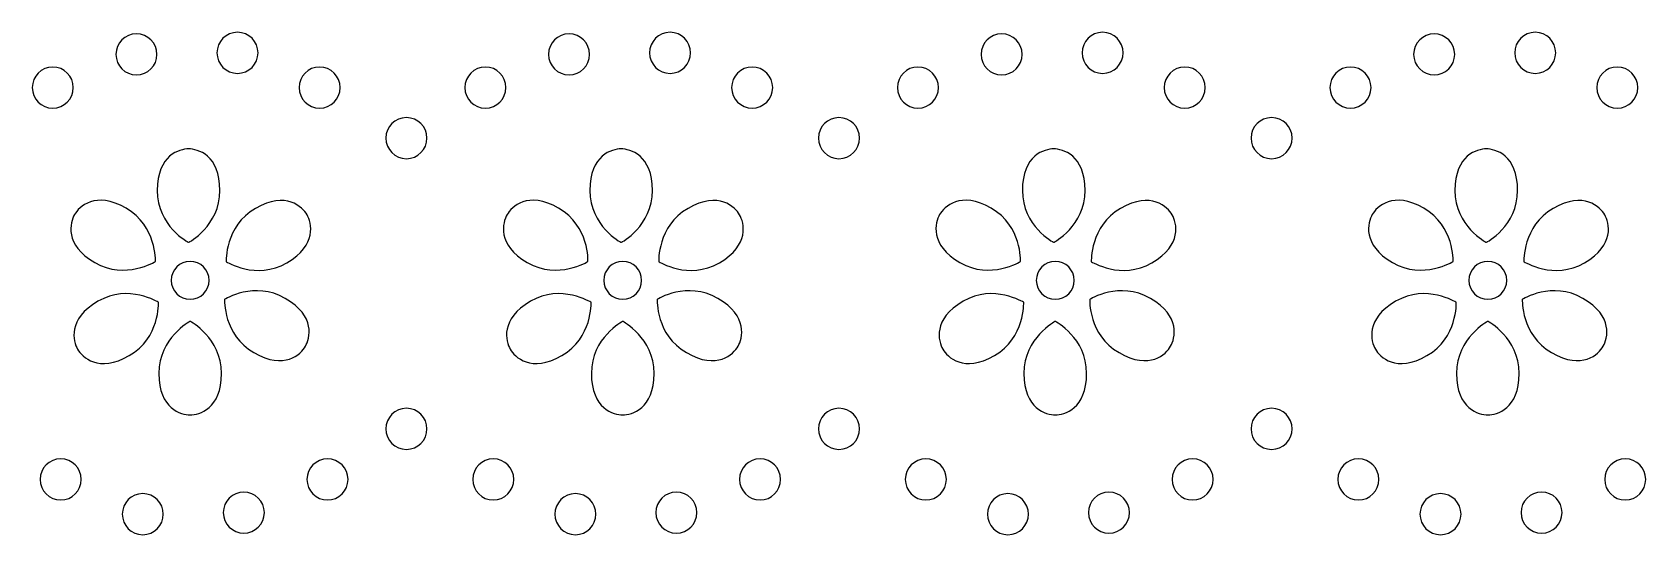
# Model space of a CAD drawing. Header units: centimetres. Extents: x -11.4 to 11.4, y -3 to 3.
# Drawn here: x -2.369 to 2.368, y -2.947 to -1.472 of the extents above; entities that cross this region are included whole.
import ezdxf

# ---------------------------------------------------------------- set-up
doc = ezdxf.new("R2010")
doc.units = ezdxf.units.CM
doc.header["$MEASUREMENT"] = 0
doc.layers.add('Layer 1', color=7, linetype='Continuous')

msp = doc.modelspace()

# ---------------------------------------------------------------- linework, layer by layer
at = {"layer": 'Layer 1'}
for points in [[(-2.06354, -1.47653), (-2.03026, -1.47653), (-2.00329, -1.50352), (-2.00329, -1.53683), (-2.00329, -1.53683), (-2.00329, -1.57009), (-2.03028, -1.5971), (-2.06354, -1.5971), (-2.06354, -1.5971), (-2.0968, -1.5971), (-2.12381, -1.57009), (-2.12381, -1.53683), (-2.12381, -1.53683), (-2.12381, -1.50352), (-2.09682, -1.47653), (-2.06354, -1.47653)], [(-1.82713, -1.5322), (-1.82713, -1.49889), (-1.80014, -1.4719), (-1.76688, -1.4719), (-1.76688, -1.4719), (-1.73362, -1.4719), (-1.70663, -1.49889), (-1.70663, -1.5322), (-1.70663, -1.5322), (-1.70663, -1.56548), (-1.73362, -1.59247), (-1.76688, -1.59247), (-1.76688, -1.59247), (-1.80017, -1.59247), (-1.82713, -1.56549), (-1.82713, -1.5322)], [(-0.79354, -1.47653), (-0.76028, -1.47653), (-0.73332, -1.50352), (-0.73332, -1.53683), (-0.73332, -1.53683), (-0.73332, -1.57009), (-0.76028, -1.5971), (-0.79354, -1.5971), (-0.79354, -1.5971), (-0.82682, -1.5971), (-0.85381, -1.57009), (-0.85381, -1.53683), (-0.85381, -1.53683), (-0.85378, -1.50352), (-0.8268, -1.47653), (-0.79354, -1.47653)], [(-0.55716, -1.5322), (-0.55716, -1.49889), (-0.53017, -1.4719), (-0.49689, -1.4719), (-0.49689, -1.4719), (-0.46361, -1.4719), (-0.43664, -1.49889), (-0.43664, -1.5322), (-0.43664, -1.5322), (-0.43664, -1.56548), (-0.46363, -1.59247), (-0.49689, -1.59247), (-0.49689, -1.59247), (-0.53017, -1.59247), (-0.55716, -1.56549), (-0.55716, -1.5322)], [(0.47646, -1.47653), (0.50977, -1.47653), (0.53671, -1.50352), (0.53671, -1.53683), (0.53671, -1.53683), (0.53671, -1.57009), (0.50975, -1.5971), (0.47646, -1.5971), (0.47646, -1.5971), (0.44318, -1.5971), (0.41621, -1.57009), (0.41621, -1.53683), (0.41621, -1.53683), (0.41622, -1.50352), (0.44318, -1.47653), (0.47646, -1.47653)], [(0.71287, -1.5322), (0.71287, -1.49889), (0.73986, -1.4719), (0.77312, -1.4719), (0.77312, -1.4719), (0.80638, -1.4719), (0.83334, -1.49889), (0.83334, -1.5322), (0.83334, -1.5322), (0.83334, -1.56548), (0.80638, -1.59247), (0.77312, -1.59247), (0.77312, -1.59247), (0.73986, -1.59247), (0.71287, -1.56549), (0.71287, -1.5322)], [(1.74646, -1.47653), (1.77977, -1.47653), (1.80671, -1.50352), (1.80671, -1.53683), (1.80671, -1.53683), (1.80671, -1.57009), (1.77975, -1.5971), (1.74646, -1.5971), (1.74646, -1.5971), (1.7132, -1.5971), (1.68621, -1.57009), (1.68621, -1.53683), (1.68621, -1.53683), (1.68622, -1.50352), (1.7132, -1.47653), (1.74646, -1.47653)], [(1.98287, -1.5322), (1.98287, -1.49889), (2.00988, -1.4719), (2.04312, -1.4719), (2.04312, -1.4719), (2.07636, -1.4719), (2.10337, -1.49889), (2.10337, -1.5322), (2.10337, -1.5322), (2.10337, -1.56548), (2.07636, -1.59247), (2.04312, -1.59247), (2.04312, -1.59247), (2.00988, -1.59247), (1.98287, -1.56549), (1.98287, -1.5322)], [(-2.36945, -1.6342), (-2.36945, -1.60094), (-2.34249, -1.57393), (-2.3092, -1.57393), (-2.3092, -1.57393), (-2.27594, -1.57393), (-2.24895, -1.60094), (-2.24895, -1.6342), (-2.24895, -1.6342), (-2.24895, -1.66751), (-2.27594, -1.6945), (-2.3092, -1.6945), (-2.3092, -1.6945), (-2.34249, -1.6945), (-2.36945, -1.66751), (-2.36945, -1.6342)], [(-1.52588, -1.57393), (-1.4926, -1.57393), (-1.46561, -1.60094), (-1.46561, -1.6342), (-1.46561, -1.6342), (-1.46561, -1.66751), (-1.4926, -1.6945), (-1.52588, -1.6945), (-1.52588, -1.6945), (-1.55914, -1.6945), (-1.5861, -1.66751), (-1.5861, -1.6342), (-1.5861, -1.6342), (-1.58612, -1.60094), (-1.55914, -1.57393), (-1.52588, -1.57393)], [(-1.09945, -1.6342), (-1.09945, -1.60094), (-1.07246, -1.57393), (-1.0392, -1.57393), (-1.0392, -1.57393), (-1.00592, -1.57393), (-0.97893, -1.60094), (-0.97893, -1.6342), (-0.97893, -1.6342), (-0.97893, -1.66751), (-1.00592, -1.6945), (-1.0392, -1.6945), (-1.0392, -1.6945), (-1.07246, -1.6945), (-1.09945, -1.66751), (-1.09945, -1.6342)], [(-0.25585, -1.57393), (-0.22259, -1.57393), (-0.1956, -1.60094), (-0.1956, -1.6342), (-0.1956, -1.6342), (-0.1956, -1.66751), (-0.22259, -1.6945), (-0.25585, -1.6945), (-0.25585, -1.6945), (-0.28913, -1.6945), (-0.31612, -1.66751), (-0.31612, -1.6342), (-0.31612, -1.6342), (-0.31612, -1.60094), (-0.28916, -1.57393), (-0.25585, -1.57393)], [(0.17055, -1.6342), (0.17055, -1.60094), (0.19754, -1.57393), (0.23077, -1.57393), (0.23077, -1.57393), (0.26408, -1.57393), (0.29102, -1.60094), (0.29102, -1.6342), (0.29102, -1.6342), (0.29102, -1.66751), (0.26406, -1.6945), (0.23077, -1.6945), (0.23077, -1.6945), (0.19754, -1.6945), (0.17055, -1.66751), (0.17055, -1.6342)], [(1.01412, -1.57393), (1.0474, -1.57393), (1.07434, -1.60094), (1.07434, -1.6342), (1.07434, -1.6342), (1.07434, -1.66751), (1.04738, -1.6945), (1.01412, -1.6945), (1.01412, -1.6945), (0.98086, -1.6945), (0.95387, -1.66751), (0.95387, -1.6342), (0.95387, -1.6342), (0.95388, -1.60094), (0.98084, -1.57393), (1.01412, -1.57393)], [(1.44055, -1.6342), (1.44055, -1.60094), (1.46754, -1.57393), (1.50077, -1.57393), (1.50077, -1.57393), (1.53408, -1.57393), (1.56102, -1.60094), (1.56102, -1.6342), (1.56102, -1.6342), (1.56102, -1.66751), (1.53406, -1.6945), (1.50077, -1.6945), (1.50077, -1.6945), (1.46754, -1.6945), (1.44055, -1.66751), (1.44055, -1.6342)], [(2.28412, -1.57393), (2.3174, -1.57393), (2.34437, -1.60094), (2.34437, -1.6342), (2.34437, -1.6342), (2.34437, -1.66751), (2.31738, -1.6945), (2.28412, -1.6945), (2.28412, -1.6945), (2.25086, -1.6945), (2.22387, -1.66751), (2.22387, -1.6342), (2.22387, -1.6342), (2.22388, -1.60094), (2.25084, -1.57393), (2.28412, -1.57393)], [(-1.27095, -1.8429), (-1.30423, -1.8429), (-1.33122, -1.81591), (-1.33122, -1.7826), (-1.33122, -1.7826), (-1.33122, -1.74932), (-1.30423, -1.72233), (-1.27095, -1.72233), (-1.27095, -1.72233), (-1.23767, -1.72233), (-1.2107, -1.74932), (-1.2107, -1.7826), (-1.2107, -1.7826), (-1.21068, -1.81591), (-1.23767, -1.8429), (-1.27095, -1.8429)], [(-0.00095, -1.8429), (-0.03423, -1.8429), (-0.0612, -1.81591), (-0.0612, -1.7826), (-0.0612, -1.7826), (-0.0612, -1.74932), (-0.03421, -1.72233), (-0.00095, -1.72233), (-0.00095, -1.72233), (0.03231, -1.72233), (0.0593, -1.74932), (0.0593, -1.7826), (0.0593, -1.7826), (0.05929, -1.81591), (0.03233, -1.8429), (-0.00095, -1.8429)], [(1.26905, -1.8429), (1.23579, -1.8429), (1.2088, -1.81591), (1.2088, -1.7826), (1.2088, -1.7826), (1.2088, -1.74932), (1.23581, -1.72233), (1.26905, -1.72233), (1.26905, -1.72233), (1.30233, -1.72233), (1.32932, -1.74932), (1.32932, -1.7826), (1.32932, -1.7826), (1.32932, -1.81591), (1.30233, -1.8429), (1.26905, -1.8429)], [(-1.91058, -1.81422), (-1.88447, -1.81422), (-1.81856, -1.83152), (-1.81856, -1.93606), (-1.81856, -1.93606), (-1.81856, -2.04062), (-1.91058, -2.0887), (-1.91058, -2.0887), (-1.91058, -2.0887), (-1.91058, -2.0887), (-2.00258, -2.04065), (-2.00258, -1.93606), (-2.00258, -1.93606), (-2.00258, -1.83153), (-1.93672, -1.81422), (-1.91058, -1.81422)], [(-0.64058, -1.81422), (-0.61447, -1.81422), (-0.54858, -1.83152), (-0.54858, -1.93606), (-0.54858, -1.93606), (-0.54858, -2.04062), (-0.64058, -2.0887), (-0.64058, -2.0887), (-0.64058, -2.0887), (-0.64058, -2.0887), (-0.73258, -2.04065), (-0.73258, -1.93606), (-0.73258, -1.93606), (-0.73258, -1.83153), (-0.6667, -1.81422), (-0.64058, -1.81422)], [(0.62942, -1.81422), (0.65553, -1.81422), (0.72142, -1.83152), (0.72142, -1.93606), (0.72142, -1.93606), (0.72142, -2.04062), (0.62942, -2.0887), (0.62942, -2.0887), (0.62942, -2.0887), (0.62942, -2.0887), (0.5374, -2.04065), (0.5374, -1.93606), (0.5374, -1.93606), (0.53742, -1.83153), (0.6033, -1.81422), (0.62942, -1.81422)], [(1.89942, -1.81422), (1.92553, -1.81422), (1.99144, -1.83152), (1.99144, -1.93606), (1.99144, -1.93606), (1.99144, -2.04062), (1.89942, -2.0887), (1.89942, -2.0887), (1.89942, -2.0887), (1.89942, -2.0887), (1.8074, -2.04065), (1.8074, -1.93606), (1.8074, -1.93606), (1.80742, -1.83153), (1.8733, -1.81422), (1.89942, -1.81422)], [(-2.09399, -1.98834), (-2.00348, -2.0406), (-2.00789, -2.14434), (-2.00789, -2.14434), (-2.00789, -2.14434), (-2.00789, -2.14434), (-2.09549, -2.20001), (-2.18595, -2.14775), (-2.18595, -2.14775), (-2.27644, -2.09547), (-2.25853, -2.02975), (-2.24548, -2.00707), (-2.24548, -2.00707), (-2.2324, -1.98448), (-2.18448, -1.93606), (-2.09399, -1.98834)], [(-1.56268, -2.00774), (-1.54964, -2.03034), (-1.53167, -2.09608), (-1.62218, -2.14837), (-1.62218, -2.14837), (-1.71267, -2.20063), (-1.80024, -2.14496), (-1.80024, -2.14496), (-1.80024, -2.14496), (-1.80024, -2.14496), (-1.80466, -2.04124), (-1.71417, -1.98896), (-1.71417, -1.98896), (-1.6237, -1.93667), (-1.57578, -1.98509), (-1.56268, -2.00774)], [(-0.82399, -1.98834), (-0.7335, -2.0406), (-0.73792, -2.14434), (-0.73792, -2.14434), (-0.73792, -2.14434), (-0.73792, -2.14434), (-0.8255, -2.20001), (-0.91598, -2.14775), (-0.91598, -2.14775), (-1.00647, -2.09547), (-0.98853, -2.02975), (-0.97548, -2.00707), (-0.97548, -2.00707), (-0.96242, -1.98448), (-0.91448, -1.93606), (-0.82399, -1.98834)], [(-0.29268, -2.00774), (-0.27961, -2.03034), (-0.26167, -2.09608), (-0.35216, -2.14837), (-0.35216, -2.14837), (-0.44267, -2.20063), (-0.53022, -2.14496), (-0.53022, -2.14496), (-0.53022, -2.14496), (-0.53022, -2.14496), (-0.53464, -2.04124), (-0.44415, -1.98896), (-0.44415, -1.98896), (-0.35366, -1.93668), (-0.30575, -1.98509), (-0.29268, -2.00774)], [(0.44603, -1.98834), (0.53649, -2.0406), (0.5321, -2.14434), (0.5321, -2.14434), (0.5321, -2.14434), (0.5321, -2.14434), (0.44452, -2.20001), (0.35404, -2.14775), (0.35404, -2.14775), (0.26355, -2.09547), (0.28152, -2.02975), (0.29456, -2.00707), (0.29456, -2.00707), (0.30758, -1.98448), (0.35552, -1.93606), (0.44603, -1.98834)], [(0.97734, -2.00774), (0.99038, -2.03034), (1.00835, -2.09608), (0.91784, -2.14837), (0.91784, -2.14837), (0.82735, -2.20063), (0.7398, -2.14496), (0.7398, -2.14496), (0.7398, -2.14496), (0.7398, -2.14496), (0.73535, -2.04124), (0.82584, -1.98896), (0.82584, -1.98896), (0.91633, -1.93668), (0.96422, -1.98509), (0.97734, -2.00774)], [(1.71603, -1.98834), (1.80652, -2.0406), (1.8021, -2.14434), (1.8021, -2.14434), (1.8021, -2.14434), (1.8021, -2.14434), (1.71452, -2.20001), (1.62406, -2.14775), (1.62406, -2.14775), (1.53357, -2.09547), (1.55148, -2.02975), (1.56456, -2.00707), (1.56456, -2.00707), (1.5776, -1.98448), (1.62555, -1.93606), (1.71603, -1.98834)], [(2.24734, -2.00774), (2.26041, -2.03034), (2.27832, -2.09608), (2.18784, -2.14837), (2.18784, -2.14837), (2.09735, -2.20063), (2.0098, -2.14496), (2.0098, -2.14496), (2.0098, -2.14496), (2.0098, -2.14496), (2.00538, -2.04124), (2.09584, -1.98896), (2.09584, -1.98896), (2.18633, -1.93667), (2.23422, -1.98509), (2.24734, -2.00774)], [(-1.85034, -2.19998), (-1.85034, -2.23072), (-1.87521, -2.25565), (-1.90596, -2.25565), (-1.90596, -2.25565), (-1.93671, -2.25565), (-1.9616, -2.23075), (-1.9616, -2.19998), (-1.9616, -2.19998), (-1.9616, -2.16921), (-1.9367, -2.14431), (-1.90596, -2.14431), (-1.90596, -2.14431), (-1.87522, -2.14431), (-1.85034, -2.16924), (-1.85034, -2.19998)], [(-0.58031, -2.19998), (-0.58031, -2.23072), (-0.60521, -2.25565), (-0.63595, -2.25565), (-0.63595, -2.25565), (-0.66667, -2.25565), (-0.69157, -2.23075), (-0.69157, -2.19998), (-0.69157, -2.19998), (-0.69157, -2.16921), (-0.66667, -2.14431), (-0.63595, -2.14431), (-0.63595, -2.14431), (-0.60523, -2.14434), (-0.58031, -2.16924), (-0.58031, -2.19998)], [(0.68969, -2.19998), (0.68969, -2.23072), (0.66482, -2.25565), (0.63405, -2.25565), (0.63405, -2.25565), (0.60333, -2.25565), (0.57841, -2.23075), (0.57841, -2.19998), (0.57841, -2.19998), (0.57841, -2.16921), (0.60331, -2.14431), (0.63405, -2.14431), (0.63405, -2.14431), (0.66479, -2.14434), (0.68969, -2.16924), (0.68969, -2.19998)], [(1.95972, -2.19998), (1.95972, -2.23072), (1.9348, -2.25565), (1.90405, -2.25565), (1.90405, -2.25565), (1.87336, -2.25565), (1.84843, -2.23075), (1.84843, -2.19998), (1.84843, -2.19998), (1.84843, -2.16921), (1.87333, -2.14431), (1.90405, -2.14431), (1.90405, -2.14431), (1.93477, -2.14434), (1.95972, -2.16924), (1.95972, -2.19998)], [(-2.23621, -2.40215), (-2.24928, -2.3795), (-2.26719, -2.31375), (-2.17671, -2.26147), (-2.17671, -2.26147), (-2.0862, -2.20921), (-1.99865, -2.26488), (-1.99865, -2.26488), (-1.99865, -2.26488), (-1.99865, -2.26488), (-1.99423, -2.36862), (-2.08472, -2.42088), (-2.08472, -2.42088), (-2.17522, -2.47319), (-2.22314, -2.42477), (-2.23621, -2.40215)], [(-1.71881, -2.41226), (-1.8093, -2.35998), (-1.80491, -2.25626), (-1.80491, -2.25626), (-1.80491, -2.25626), (-1.80491, -2.25626), (-1.71731, -2.20057), (-1.62682, -2.25287), (-1.62682, -2.25287), (-1.53633, -2.30515), (-1.55427, -2.37087), (-1.56732, -2.3935), (-1.56732, -2.3935), (-1.58036, -2.41612), (-1.6283, -2.46457), (-1.71881, -2.41226)], [(-0.96621, -2.40215), (-0.97925, -2.3795), (-0.99722, -2.31375), (-0.90671, -2.26147), (-0.90671, -2.26147), (-0.81622, -2.20921), (-0.72867, -2.26488), (-0.72867, -2.26488), (-0.72867, -2.26488), (-0.72867, -2.26488), (-0.72425, -2.36862), (-0.81471, -2.42088), (-0.81471, -2.42088), (-0.90519, -2.47319), (-0.95314, -2.42477), (-0.96621, -2.40215)], [(-0.44879, -2.41226), (-0.5393, -2.35998), (-0.53489, -2.25626), (-0.53489, -2.25626), (-0.53489, -2.25626), (-0.53489, -2.25626), (-0.44731, -2.20057), (-0.35683, -2.25287), (-0.35683, -2.25287), (-0.26634, -2.30515), (-0.28428, -2.37087), (-0.29735, -2.3935), (-0.29735, -2.3935), (-0.31038, -2.41612), (-0.3583, -2.46457), (-0.44879, -2.41226)], [(0.30382, -2.40215), (0.29072, -2.3795), (0.27281, -2.31375), (0.3633, -2.26147), (0.3633, -2.26147), (0.45379, -2.20921), (0.54136, -2.26488), (0.54136, -2.26488), (0.54136, -2.26488), (0.54136, -2.26488), (0.54575, -2.36862), (0.45526, -2.42088), (0.45526, -2.42088), (0.36478, -2.47319), (0.31686, -2.42477), (0.30382, -2.40215)], [(0.82119, -2.41226), (0.7307, -2.35998), (0.73512, -2.25626), (0.73512, -2.25626), (0.73512, -2.25626), (0.73512, -2.25626), (0.8227, -2.20057), (0.91318, -2.25287), (0.91318, -2.25287), (1.00367, -2.30515), (0.9857, -2.37087), (0.97266, -2.3935), (0.97266, -2.3935), (0.95964, -2.41612), (0.9117, -2.46457), (0.82119, -2.41226)], [(1.57382, -2.40215), (1.56075, -2.3795), (1.54281, -2.31375), (1.63332, -2.26147), (1.63332, -2.26147), (1.72381, -2.20921), (1.81136, -2.26488), (1.81136, -2.26488), (1.81136, -2.26488), (1.81136, -2.26488), (1.81578, -2.36862), (1.72529, -2.42088), (1.72529, -2.42088), (1.63481, -2.47319), (1.58686, -2.42477), (1.57382, -2.40215)], [(2.09119, -2.41226), (2.0007, -2.35998), (2.00512, -2.25626), (2.00512, -2.25626), (2.00512, -2.25626), (2.00512, -2.25626), (2.0927, -2.20057), (2.18316, -2.25287), (2.18316, -2.25287), (2.27365, -2.30515), (2.25574, -2.37087), (2.24266, -2.3935), (2.24266, -2.3935), (2.22962, -2.41612), (2.18167, -2.46457), (2.09119, -2.41226)], [(-1.90595, -2.59503), (-1.93209, -2.59503), (-1.99795, -2.5777), (-1.99795, -2.47316), (-1.99795, -2.47316), (-1.99795, -2.3686), (-1.90595, -2.32057), (-1.90595, -2.32057), (-1.90595, -2.32057), (-1.90595, -2.32057), (-1.81395, -2.36859), (-1.81395, -2.47316), (-1.81395, -2.47316), (-1.81393, -2.5777), (-1.87981, -2.59503), (-1.90595, -2.59503)], [(-0.63595, -2.59503), (-0.66206, -2.59503), (-0.72795, -2.5777), (-0.72795, -2.47316), (-0.72795, -2.47316), (-0.72795, -2.3686), (-0.63595, -2.32057), (-0.63595, -2.32057), (-0.63595, -2.32057), (-0.63595, -2.32057), (-0.54393, -2.36859), (-0.54393, -2.47316), (-0.54393, -2.47316), (-0.54393, -2.5777), (-0.60981, -2.59503), (-0.63595, -2.59503)], [(0.63405, -2.59503), (0.60794, -2.59503), (0.54205, -2.5777), (0.54205, -2.47316), (0.54205, -2.47316), (0.54205, -2.3686), (0.63405, -2.32057), (0.63405, -2.32057), (0.63405, -2.32057), (0.63405, -2.32057), (0.72605, -2.36859), (0.72605, -2.47316), (0.72605, -2.47316), (0.72604, -2.5777), (0.66019, -2.59503), (0.63405, -2.59503)], [(1.90405, -2.59503), (1.87791, -2.59503), (1.81205, -2.5777), (1.81205, -2.47316), (1.81205, -2.47316), (1.81205, -2.3686), (1.90405, -2.32057), (1.90405, -2.32057), (1.90405, -2.32057), (1.90405, -2.32057), (1.99607, -2.36859), (1.99607, -2.47316), (1.99607, -2.47316), (1.99607, -2.5777), (1.93019, -2.59503), (1.90405, -2.59503)], [(-1.27095, -2.69618), (-1.30423, -2.69618), (-1.33122, -2.66922), (-1.33122, -2.63591), (-1.33122, -2.63591), (-1.33122, -2.60263), (-1.30423, -2.57561), (-1.27095, -2.57561), (-1.27095, -2.57561), (-1.23767, -2.57561), (-1.2107, -2.60262), (-1.2107, -2.63591), (-1.2107, -2.63591), (-1.21068, -2.66922), (-1.23767, -2.69618), (-1.27095, -2.69618)], [(-0.00095, -2.69618), (-0.03423, -2.69618), (-0.0612, -2.66922), (-0.0612, -2.63591), (-0.0612, -2.63591), (-0.0612, -2.60263), (-0.03421, -2.57561), (-0.00095, -2.57561), (-0.00095, -2.57561), (0.03231, -2.57561), (0.0593, -2.60262), (0.0593, -2.63591), (0.0593, -2.63591), (0.05929, -2.66922), (0.03233, -2.69618), (-0.00095, -2.69618)], [(1.26905, -2.69618), (1.23579, -2.69618), (1.2088, -2.66922), (1.2088, -2.63591), (1.2088, -2.63591), (1.2088, -2.60263), (1.23581, -2.57561), (1.26905, -2.57561), (1.26905, -2.57561), (1.30233, -2.57561), (1.32932, -2.60262), (1.32932, -2.63591), (1.32932, -2.63591), (1.32932, -2.66922), (1.30233, -2.69618), (1.26905, -2.69618)], [(-2.28603, -2.84461), (-2.31931, -2.84461), (-2.3463, -2.81762), (-2.3463, -2.78434), (-2.3463, -2.78434), (-2.3463, -2.75103), (-2.31931, -2.72407), (-2.28603, -2.72407), (-2.28603, -2.72407), (-2.25275, -2.72407), (-2.22578, -2.75106), (-2.22578, -2.78434), (-2.22578, -2.78434), (-2.22575, -2.8176), (-2.25274, -2.84461), (-2.28603, -2.84461)], [(-1.5027, -2.84461), (-1.53596, -2.84461), (-1.56295, -2.81762), (-1.56295, -2.78434), (-1.56295, -2.78434), (-1.56295, -2.75103), (-1.53596, -2.72407), (-1.5027, -2.72407), (-1.5027, -2.72407), (-1.46942, -2.72407), (-1.44243, -2.75106), (-1.44243, -2.78434), (-1.44243, -2.78434), (-1.44243, -2.8176), (-1.46942, -2.84461), (-1.5027, -2.84461)], [(-1.01603, -2.84461), (-1.04929, -2.84461), (-1.07628, -2.81762), (-1.07628, -2.78434), (-1.07628, -2.78434), (-1.07628, -2.75103), (-1.04929, -2.72407), (-1.01603, -2.72407), (-1.01603, -2.72407), (-0.98275, -2.72407), (-0.95576, -2.75106), (-0.95576, -2.78434), (-0.95576, -2.78434), (-0.95575, -2.8176), (-0.98274, -2.84461), (-1.01603, -2.84461)], [(-0.2327, -2.84461), (-0.26596, -2.84461), (-0.29295, -2.81762), (-0.29295, -2.78434), (-0.29295, -2.78434), (-0.29295, -2.75103), (-0.26596, -2.72407), (-0.2327, -2.72407), (-0.2327, -2.72407), (-0.19942, -2.72407), (-0.17243, -2.75106), (-0.17243, -2.78434), (-0.17243, -2.78434), (-0.17243, -2.8176), (-0.19942, -2.84461), (-0.2327, -2.84461)], [(0.254, -2.84461), (0.22069, -2.84461), (0.19373, -2.81762), (0.19373, -2.78434), (0.19373, -2.78434), (0.19373, -2.75103), (0.22072, -2.72407), (0.254, -2.72407), (0.254, -2.72407), (0.28726, -2.72407), (0.31425, -2.75106), (0.31425, -2.78434), (0.31425, -2.78434), (0.31425, -2.8176), (0.28726, -2.84461), (0.254, -2.84461)], [(1.0373, -2.84461), (1.00402, -2.84461), (0.97705, -2.81762), (0.97705, -2.78434), (0.97705, -2.78434), (0.97705, -2.75103), (1.00404, -2.72407), (1.0373, -2.72407), (1.0373, -2.72407), (1.07056, -2.72407), (1.09757, -2.75106), (1.09757, -2.78434), (1.09757, -2.78434), (1.0976, -2.8176), (1.07058, -2.84461), (1.0373, -2.84461)], [(1.524, -2.84461), (1.49069, -2.84461), (1.46375, -2.81762), (1.46375, -2.78434), (1.46375, -2.78434), (1.46375, -2.75103), (1.49071, -2.72407), (1.524, -2.72407), (1.524, -2.72407), (1.55726, -2.72407), (1.58425, -2.75106), (1.58425, -2.78434), (1.58425, -2.78434), (1.58425, -2.8176), (1.55726, -2.84461), (1.524, -2.84461)], [(2.30733, -2.84461), (2.27402, -2.84461), (2.24708, -2.81762), (2.24708, -2.78434), (2.24708, -2.78434), (2.24708, -2.75103), (2.27404, -2.72407), (2.30733, -2.72407), (2.30733, -2.72407), (2.34059, -2.72407), (2.36755, -2.75106), (2.36755, -2.78434), (2.36755, -2.78434), (2.36757, -2.8176), (2.34058, -2.84461), (2.30733, -2.84461)], [(-2.04499, -2.94664), (-2.07827, -2.94664), (-2.10526, -2.91963), (-2.10526, -2.88634), (-2.10526, -2.88634), (-2.10526, -2.85305), (-2.07827, -2.82604), (-2.04499, -2.82604), (-2.04499, -2.82604), (-2.01171, -2.82604), (-1.98477, -2.85305), (-1.98477, -2.88634), (-1.98477, -2.88634), (-1.98477, -2.91963), (-2.01171, -2.94664), (-2.04499, -2.94664)], [(-1.74834, -2.94201), (-1.78162, -2.94201), (-1.80861, -2.915), (-1.80861, -2.88171), (-1.80861, -2.88171), (-1.80861, -2.84842), (-1.78162, -2.82144), (-1.74834, -2.82144), (-1.74834, -2.82144), (-1.71508, -2.82144), (-1.68809, -2.84843), (-1.68809, -2.88171), (-1.68809, -2.88171), (-1.68809, -2.91499), (-1.71508, -2.94201), (-1.74834, -2.94201)], [(-0.77499, -2.94664), (-0.80827, -2.94664), (-0.83524, -2.91963), (-0.83524, -2.88634), (-0.83524, -2.88634), (-0.83524, -2.85305), (-0.80828, -2.82604), (-0.77499, -2.82604), (-0.77499, -2.82604), (-0.7417, -2.82604), (-0.71472, -2.85305), (-0.71472, -2.88634), (-0.71472, -2.88634), (-0.71472, -2.91963), (-0.74171, -2.94664), (-0.77499, -2.94664)], [(-0.47834, -2.94201), (-0.51162, -2.94201), (-0.53861, -2.915), (-0.53861, -2.88171), (-0.53861, -2.88171), (-0.53861, -2.84842), (-0.51162, -2.82144), (-0.47834, -2.82144), (-0.47834, -2.82144), (-0.44508, -2.82144), (-0.41812, -2.84843), (-0.41812, -2.88171), (-0.41812, -2.88171), (-0.41812, -2.91499), (-0.44508, -2.94201), (-0.47834, -2.94201)], [(0.49501, -2.94664), (0.46173, -2.94664), (0.43474, -2.91963), (0.43474, -2.88634), (0.43474, -2.88634), (0.43474, -2.85305), (0.46175, -2.82604), (0.49501, -2.82604), (0.49501, -2.82604), (0.52827, -2.82604), (0.55523, -2.85305), (0.55523, -2.88634), (0.55523, -2.88634), (0.55523, -2.91963), (0.52827, -2.94664), (0.49501, -2.94664)], [(0.79163, -2.94201), (0.7584, -2.94201), (0.73141, -2.915), (0.73141, -2.88171), (0.73141, -2.88171), (0.73141, -2.84842), (0.75842, -2.82144), (0.79163, -2.82144), (0.79163, -2.82144), (0.82491, -2.82144), (0.8519, -2.84843), (0.8519, -2.88171), (0.8519, -2.88171), (0.8519, -2.91499), (0.82492, -2.94201), (0.79163, -2.94201)], [(1.76501, -2.94664), (1.73173, -2.94664), (1.70476, -2.91963), (1.70476, -2.88634), (1.70476, -2.88634), (1.70476, -2.85305), (1.73175, -2.82604), (1.76501, -2.82604), (1.76501, -2.82604), (1.79827, -2.82604), (1.82526, -2.85305), (1.82526, -2.88634), (1.82526, -2.88634), (1.82526, -2.91963), (1.79827, -2.94664), (1.76501, -2.94664)], [(2.06166, -2.94201), (2.02838, -2.94201), (2.00141, -2.915), (2.00141, -2.88171), (2.00141, -2.88171), (2.00141, -2.84842), (2.0284, -2.82144), (2.06166, -2.82144), (2.06166, -2.82144), (2.09492, -2.82144), (2.12188, -2.84843), (2.12188, -2.88171), (2.12188, -2.88171), (2.12188, -2.91499), (2.09492, -2.94201), (2.06166, -2.94201)]]:
    msp.add_open_spline(points, degree=3, knots=[0, 0, 0, 0, 0.2, 0.2, 0.2, 0.2, 0.4, 0.4, 0.4, 0.4, 0.6, 0.6, 0.6, 0.6, 1, 1, 1, 1], dxfattribs=at)

doc.saveas('drawing.dxf')
